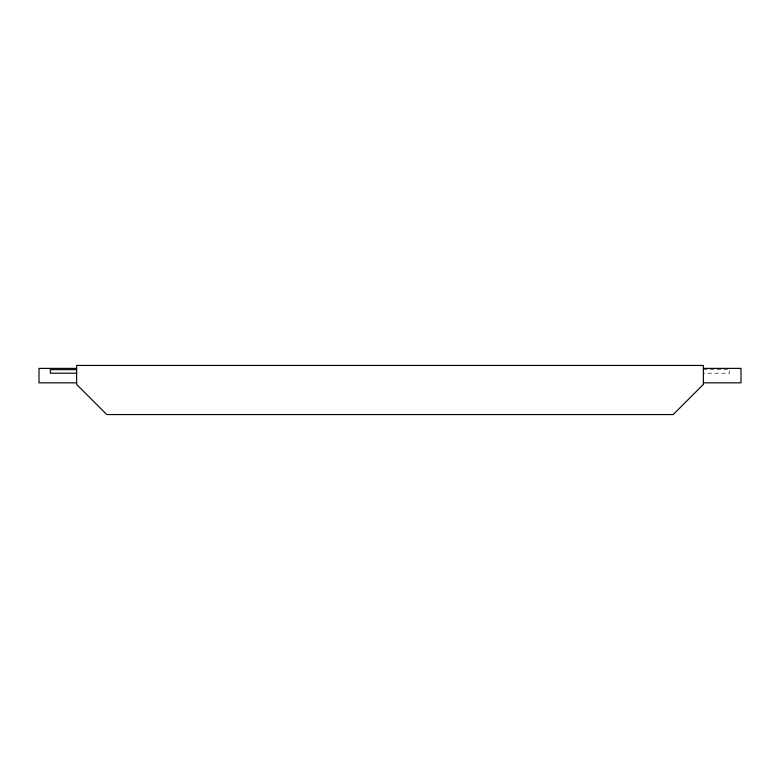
<?xml version="1.0" encoding="UTF-8"?>
<svg xmlns="http://www.w3.org/2000/svg" width="780" height="780" viewBox="0 0 780 780"><rect width="100%" height="100%" fill="white"/><g stroke="black" fill="none" stroke-linecap="round" stroke-linejoin="round"><path stroke-width="0.58" stroke-dasharray="3.9 2.92" d="M703.365 369.661L729.661 369.661L729.661 373.21L703.365 373.21"/><path stroke-width="1.17" d="M76.635 368.384L39 368.384L39 382.844L76.635 382.844M703.365 368.384L741 368.384L741 382.844L703.365 382.844M76.635 369.661L50.339 369.661L50.339 373.21L76.635 373.21M703.365 384.404L673.208 414.56L106.792 414.56L76.635 384.404L76.635 365.44L703.365 365.44L703.365 384.404"/></g></svg>
